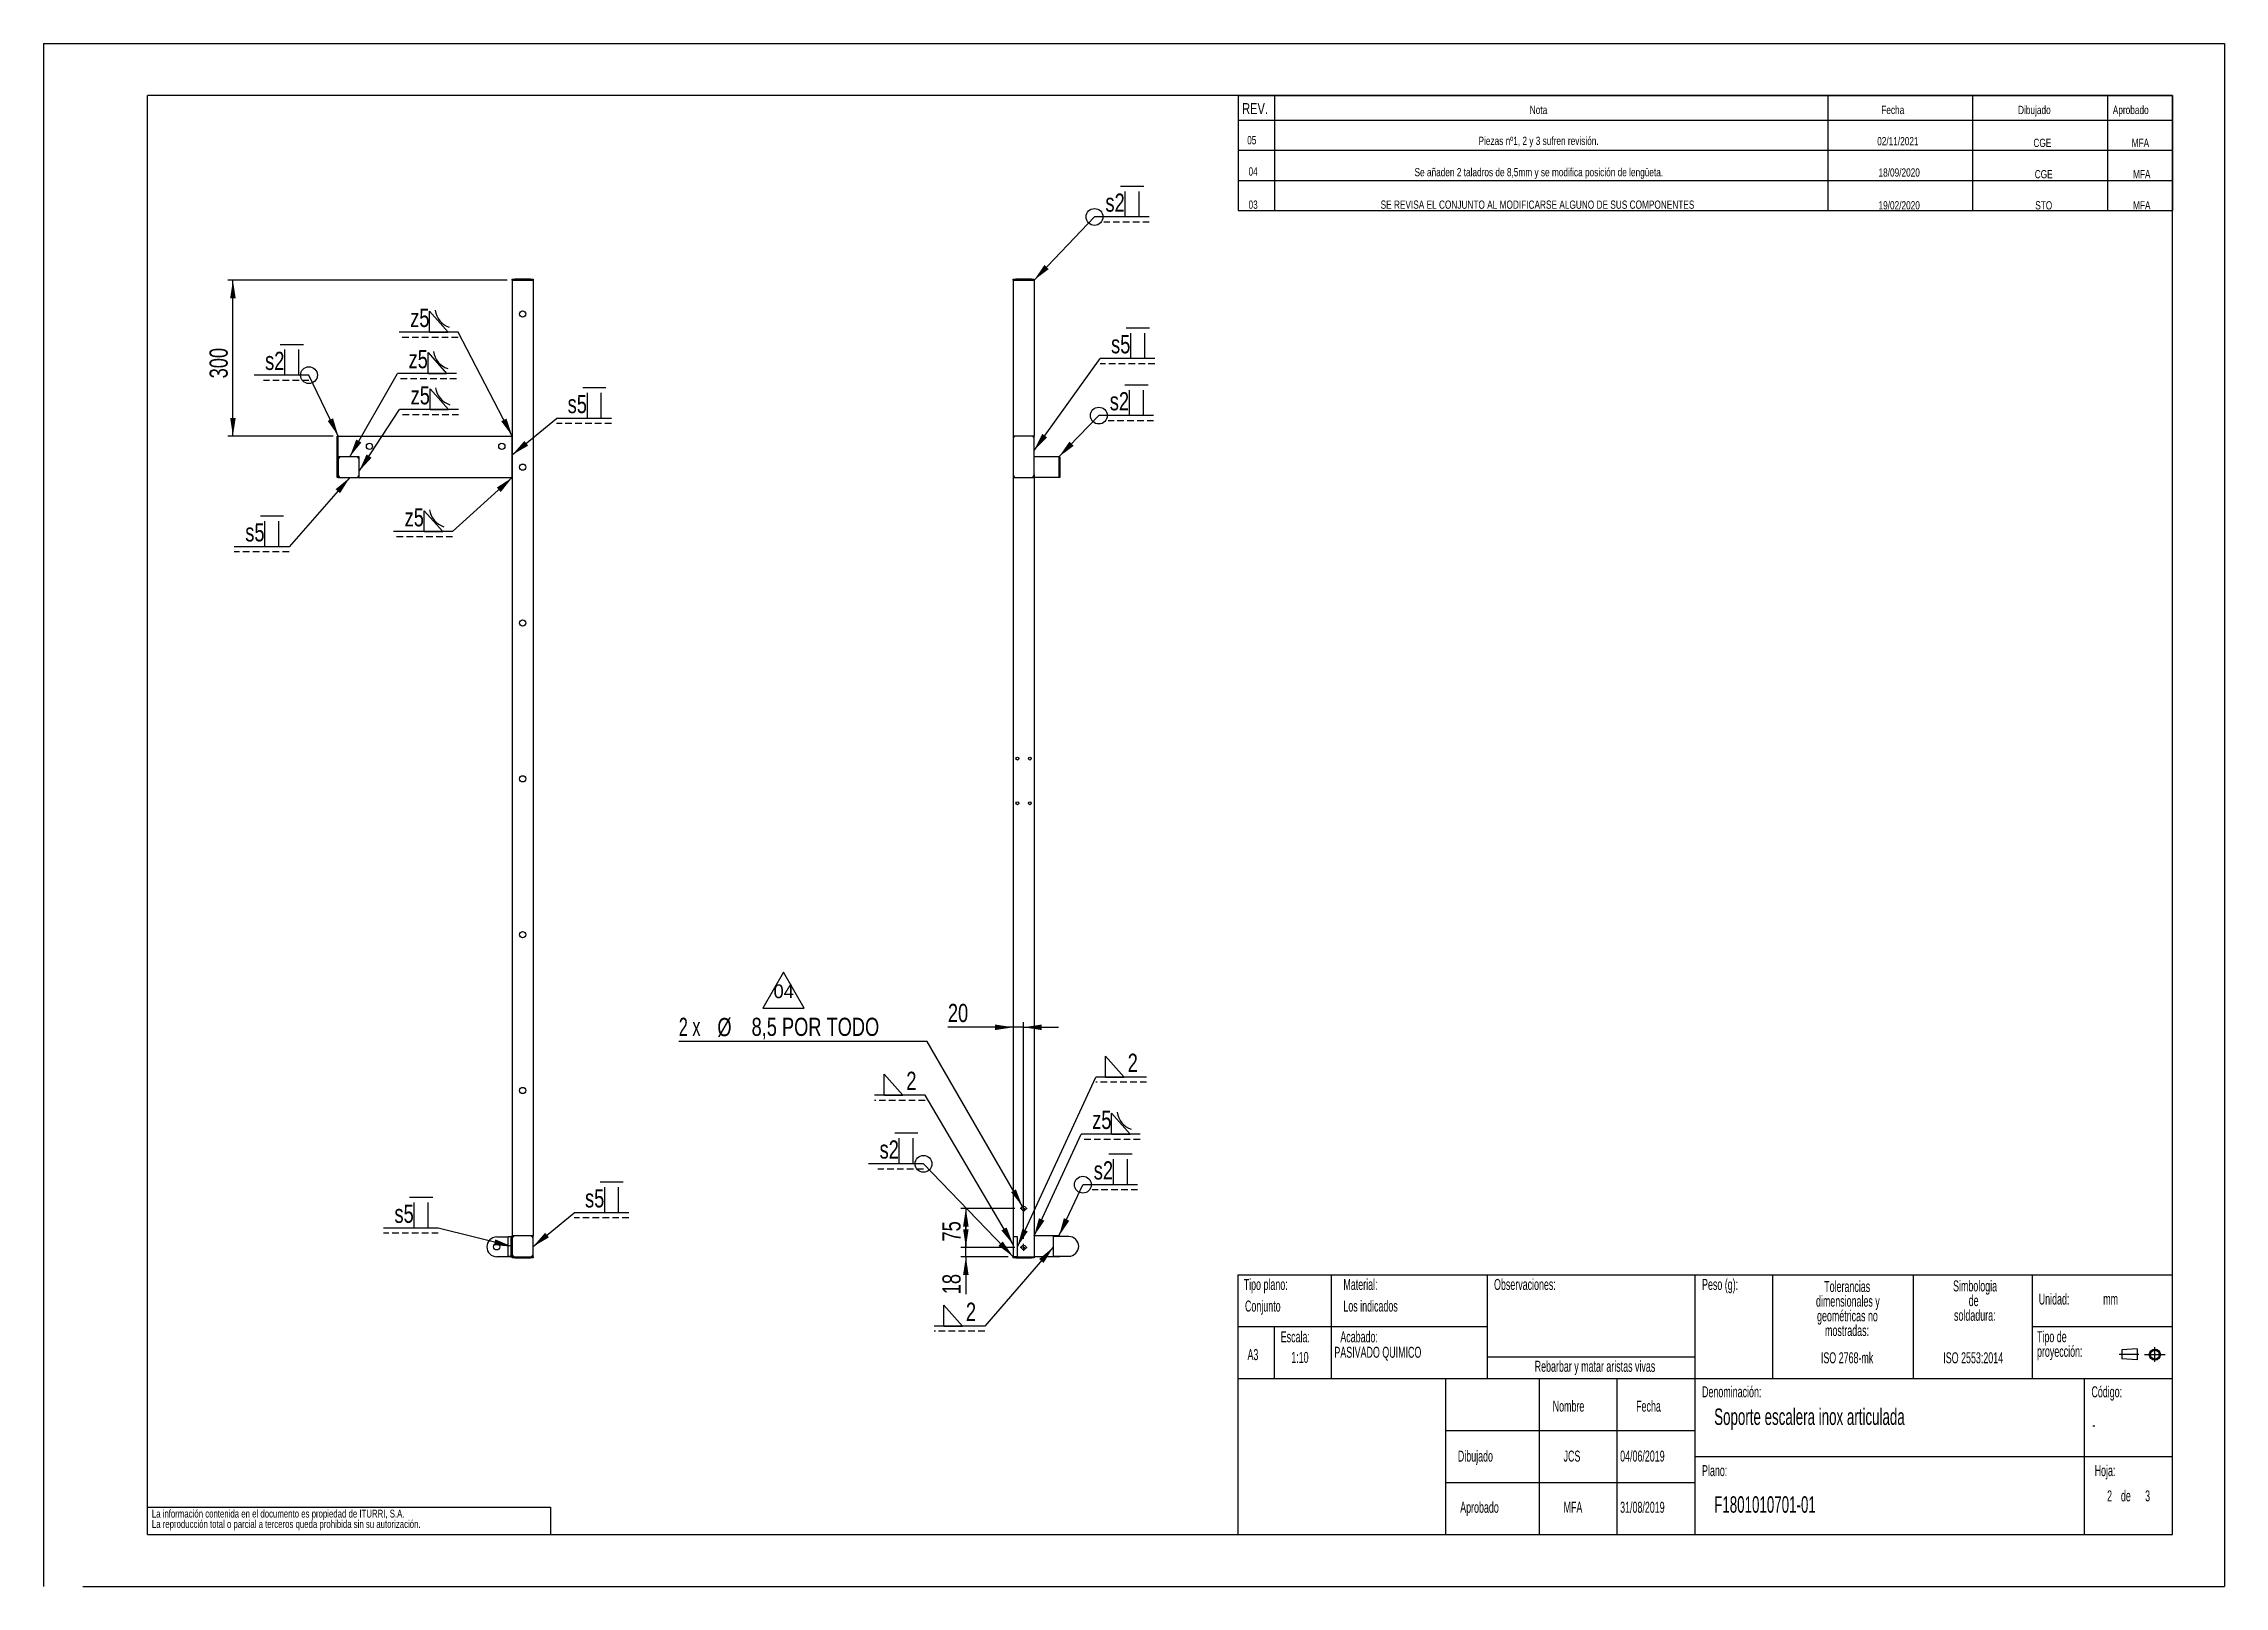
# Model space of a CAD drawing. Extents: x 0 to 4200, y 0 to 2970.
import ezdxf

# ---------------------------------------------------------------- set-up
doc = ezdxf.new("R2010")
doc.units = 0
doc.header["$LTSCALE"] = 10
doc.linetypes.add('CENTERX2', pattern=[20.32, 12.7, -2.54, 2.54, -2.54])
doc.linetypes.add('HIDDEN', pattern=[1.905, 1.27, -0.635])
doc.layers.get('0').update_dxf_attribs({"linetype": 'CONTINUOUS'})
doc.layers.add('FORMATO', color=7, linetype='CONTINUOUS')
doc.layers.add('SLD-0', color=179, linetype='CONTINUOUS')
doc.styles.add('SLDTEXTSTYLE0', font='TXT', dxfattribs={"width": 0.605})
doc.styles.add('SLDTEXTSTYLE1', font='TXT', dxfattribs={"width": 0.75})
doc.styles.add('SLDTEXTSTYLE2', font='TXT', dxfattribs={"width": 0.666667})
doc.dimstyles.new('SLDDIMSTYLE0', dxfattribs={"dimtxt": 35, "dimasz": 35, "dimexe": 0, "dimexo": 0.0625, "dimgap": 8.75, "dimtad": 1, "dimdec": 1, "dimrnd": 1e-09, "dimzin": 12, "dimtxsty": 'SLDTEXTSTYLE1', "dimsah": 1, "dimcen": 0.09, "dimazin": 3, "dimtfac": 1, "dimtdec": 1, "dimtofl": 0, "dimtmove": 0, "dimatfit": 3, "dimtolj": 1, "dimtzin": 12})
doc.dimstyles.new('SLDDIMSTYLE1', dxfattribs={"dimtxt": 0.18, "dimasz": 35, "dimexe": 0, "dimexo": 0.0625, "dimgap": 0, "dimtad": 0, "dimtih": 1, "dimtoh": 1, "dimdec": 0, "dimrnd": 1e-09, "dimzin": 0, "dimtxsty": 'STANDARD', "dimsah": 1, "dimcen": 0.09, "dimazin": 3, "dimtfac": 35, "dimtdec": 0, "dimtofl": 0, "dimtmove": 0, "dimatfit": 3, "dimtolj": 1, "dimtzin": 0})
doc.dimstyles.new('SLDDIMSTYLE2', dxfattribs={"dimtxt": 35, "dimasz": 35, "dimexe": 0, "dimexo": 0.0625, "dimgap": 8.75, "dimtad": 1, "dimdec": 1, "dimrnd": 1e-09, "dimzin": 12, "dimtxsty": 'SLDTEXTSTYLE1', "dimsah": 1, "dimcen": 0.09, "dimazin": 3, "dimtfac": 1, "dimtdec": 1, "dimtmove": 0, "dimatfit": 3, "dimtolj": 1, "dimtzin": 12})
doc.dimstyles.new('SLDDIMSTYLE3', dxfattribs={"dimtxt": 35, "dimasz": 35, "dimexe": 0, "dimexo": 0.0625, "dimgap": 8.75, "dimtad": 0, "dimtih": 1, "dimtoh": 1, "dimdec": 1, "dimrnd": 1e-09, "dimzin": 12, "dimtxsty": 'SLDTEXTSTYLE1', "dimblk1": 'NONE', "dimsah": 1, "dimcen": 0, "dimazin": 3, "dimtfac": 1, "dimtdec": 1, "dimtmove": 0, "dimatfit": 3, "dimtolj": 1, "dimtzin": 12})

# ---------------------------------------------------------------- blocks, each defined once
blk = doc.blocks.new('SW_NOTE_0')
at = {"layer": 'FORMATO', "color": 0, "insert": (0, 171), "char_height": 132.3, "attachment_point": 1}
blk.add_mtext('04', dxfattribs=at)
blk = doc.blocks.new('SIMBOLO_REV4')
at = {"layer": 'FORMATO'}
for p, q in [((2014, 16203), (1814, 15857)), ((2214, 15857), (2014, 16203)), ((1814, 15857), (2214, 15857))]:
    blk.add_line(p, q, dxfattribs=at)
at = {"layer": 'FORMATO', "color": 7}
blk.add_blockref('SW_NOTE_0', (1918, 15916), dxfattribs=at)
blk = doc.blocks.new('BLOQUE3')
at = {"color": 7, "linetype": 'CENTERX2'}
for p, q in [((3979.2, 1300.6), (3948, 1300.6)), ((3988.8, 1300.2), (4021.6, 1300.2)), ((4005.2, 1288.5), (4005.2, 1311.9))]:
    blk.add_line(p, q, dxfattribs=at)
at = {"color": 7, "linetype": 'CONTINUOUS'}
for p, q in [((3976.8, 1309.5), (3952.3, 1307.7)), ((3952.3, 1307.7), (3952.3, 1293.4)), ((3976.8, 1309.5), (3976.8, 1291.6)), ((3976.8, 1291.6), (3952.3, 1293.4))]:
    blk.add_line(p, q, dxfattribs=at)
for radius in [8.92, 7.13]:
    blk.add_circle((4005.2, 1300.2), radius, dxfattribs=at)
blk = doc.blocks.new('SW_NOTE_0_1')
at = {"layer": 'SLD-0', "color": 0, "attachment_point": 2, "style": 'SLDTEXTSTYLE0'}
for s, insert, char_height in [('dimensionales y', (75.4, -0.9), 21.167), ('Tolerancias', (74.1, 27.3), 21.167), ('geométricas no', (74.6, -29.2), 21.167), ('mostradas:', (73.8, -57.4), 21.17)]:
    blk.add_mtext(s, dxfattribs=dict(at, insert=insert, char_height=char_height))
blk = doc.blocks.new('SW_NOTE_0_2')
at = {"layer": 'SLD-0', "color": 0, "attachment_point": 1, "style": 'SLDTEXTSTYLE0'}
for s, insert, char_height in [('Tipo de', (0, 27.3), 21.17), ('proyección:', (0, -0.9), 21.167)]:
    blk.add_mtext(s, dxfattribs=dict(at, insert=insert, char_height=char_height))
blk = doc.blocks.new('SW_NOTE_0_3')
at = {"layer": 'SLD-0', "color": 0, "char_height": 21.17, "attachment_point": 2, "style": 'SLDTEXTSTYLE0'}
for s, insert in [('Simbologia', (71.1, 27.3)), ('de', (68.4, -0.9)), ('soldadura:', (70.6, -29.2))]:
    blk.add_mtext(s, dxfattribs=dict(at, insert=insert))
blk = doc.blocks.new('SW_NOTE_0_4')
at = {"layer": 'SLD-0', "color": 0, "char_height": 15, "attachment_point": 1, "style": 'SLDTEXTSTYLE1'}
for s, insert in [('La información contenida en el documento es propiedad de ITURRI, S.A.', (0, 19.3)), ('La reproducción total o parcial a terceros queda prohibida sin su autorización.', (0, -0.7))]:
    blk.add_mtext(s, dxfattribs=dict(at, insert=insert))
blk = doc.blocks.new('_D')
at = {"layer": 'FORMATO', "color": 7}
for p, q in [((892.6, 2514.6), (354.6, 2514.6)), ((364.6, 2214.6), (364.6, 2514.6)), ((557.6, 2214.6), (354.6, 2214.6))]:
    blk.add_line(p, q, dxfattribs=at)
for points in [[(364.6, 2514.6), (359.2, 2479.6), (370, 2479.6)], [(364.6, 2214.6), (370, 2249.6), (359.2, 2249.6)]]:
    blk.add_solid(points, dxfattribs=at)
at = {"layer": 'FORMATO', "color": 7, "insert": (319.5, 2325.6), "char_height": 35, "attachment_point": 1, "rotation": 90, "style": 'SLDTEXTSTYLE1'}
blk.add_mtext('300', dxfattribs=at)
blk = doc.blocks.new('SW_SYMBOL_WELD_FILL')
at = {"layer": 'FORMATO', "color": 0}
for p, q in [((1000, 0), (1000, 9000)), ((1000, 9000), (9000, 0)), ((1000, 0), (9000, 0))]:
    blk.add_line(p, q, dxfattribs=at)
blk = doc.blocks.new('SW_SYMBOL_WLDSI_FCNC')
at = {"layer": 'FORMATO', "color": 0}
blk.add_arc((12750, 10687.5), 9000, 188, 252, dxfattribs=at)
blk = doc.blocks.new('SW_WELDSYMBOL_0')
at = {"layer": 'FORMATO', "color": 0}
blk.add_line((113.6, 0), (0, 0), dxfattribs=at)
at = {"layer": 'FORMATO', "color": 0, "linetype": 'HIDDEN'}
blk.add_line((113.6, -10), (0, -10), dxfattribs=at)
at = {"layer": 'FORMATO', "color": 0, "xscale": 0.004470703125, "yscale": 0.004470703125, "zscale": 0.004470703125}
for name, p in [('SW_SYMBOL_WLDSI_FCNC', (52, 0)), ('SW_SYMBOL_WELD_FILL', (54.2, 0))]:
    blk.add_blockref(name, p, dxfattribs=at)
at = {"layer": 'FORMATO', "color": 0, "insert": (21.2, 45.1), "char_height": 35, "attachment_point": 1, "style": 'SLDTEXTSTYLE1'}
blk.add_mtext('z5', dxfattribs=at)
blk = doc.blocks.new('SW_WELDSYMBOL_1')
at = {"layer": 'FORMATO', "color": 0}
blk.add_line((113.6, 0), (0, 0), dxfattribs=at)
at = {"layer": 'FORMATO', "color": 0, "linetype": 'HIDDEN'}
blk.add_line((113.6, -10), (0, -10), dxfattribs=at)
at = {"layer": 'FORMATO', "color": 0, "xscale": 0.004470703125, "yscale": 0.004470703125, "zscale": 0.004470703125}
for name, p in [('SW_SYMBOL_WLDSI_FCNC', (52, 0)), ('SW_SYMBOL_WELD_FILL', (54.2, 0))]:
    blk.add_blockref(name, p, dxfattribs=at)
at = {"layer": 'FORMATO', "color": 0, "insert": (21.2, 45.1), "char_height": 35, "attachment_point": 1, "style": 'SLDTEXTSTYLE1'}
blk.add_mtext('z5', dxfattribs=at)
blk = doc.blocks.new('SW_SYMBOL_WELD_BUSQ')
at = {"layer": 'FORMATO', "color": 0}
for p, q in [((2000, 0), (2000, 11000)), ((8000, 0), (8000, 11000))]:
    blk.add_line(p, q, dxfattribs=at)
blk = doc.blocks.new('SW_SYMBOL_WLDSI_FLT')
at = {"layer": 'FORMATO', "color": 0}
blk.add_line((0, 0), (10000, 0), dxfattribs=at)
blk = doc.blocks.new('SW_WELDSYMBOL_2')
at = {"layer": 'FORMATO', "color": 0}
blk.add_line((0, 0), (-105.6, 0), dxfattribs=at)
at = {"layer": 'FORMATO', "color": 0, "linetype": 'HIDDEN'}
blk.add_line((0, -10), (-105.6, -10), dxfattribs=at)
at = {"layer": 'FORMATO', "color": 0, "xscale": 0.004470703125, "yscale": 0.004470703125, "zscale": 0.004470703125}
for name, p in [('SW_SYMBOL_WLDSI_FLT', (-55.4, 59.4)), ('SW_SYMBOL_WELD_BUSQ', (-55.4, 0))]:
    blk.add_blockref(name, p, dxfattribs=at)
at = {"layer": 'FORMATO', "color": 0, "insert": (-84.4, 45.1), "char_height": 35, "attachment_point": 1, "style": 'SLDTEXTSTYLE1'}
blk.add_mtext('s5', dxfattribs=at)
blk = doc.blocks.new('SW_WELDSYMBOL_3')
at = {"layer": 'FORMATO', "color": 0}
blk.add_line((0, 0), (-113.6, 0), dxfattribs=at)
at = {"layer": 'FORMATO', "color": 0, "linetype": 'HIDDEN'}
blk.add_line((0, -10), (-113.6, -10), dxfattribs=at)
at = {"layer": 'FORMATO', "color": 0, "xscale": 0.004470703125, "yscale": 0.004470703125, "zscale": 0.004470703125}
for name, p in [('SW_SYMBOL_WLDSI_FCNC', (-61.6, 0)), ('SW_SYMBOL_WELD_FILL', (-59.4, 0))]:
    blk.add_blockref(name, p, dxfattribs=at)
at = {"layer": 'FORMATO', "color": 0, "insert": (-92.4, 45.1), "char_height": 35, "attachment_point": 1, "style": 'SLDTEXTSTYLE1'}
blk.add_mtext('z5', dxfattribs=at)
blk = doc.blocks.new('SW_WELDSYMBOL_4')
at = {"layer": 'FORMATO', "color": 0}
blk.add_line((0, 0), (-113.6, 0), dxfattribs=at)
at = {"layer": 'FORMATO', "color": 0, "linetype": 'HIDDEN'}
blk.add_line((0, -10), (-113.6, -10), dxfattribs=at)
at = {"layer": 'FORMATO', "color": 0, "xscale": 0.004470703125, "yscale": 0.004470703125, "zscale": 0.004470703125}
for name, p in [('SW_SYMBOL_WLDSI_FCNC', (-61.6, 0)), ('SW_SYMBOL_WELD_FILL', (-59.4, 0))]:
    blk.add_blockref(name, p, dxfattribs=at)
at = {"layer": 'FORMATO', "color": 0, "insert": (-92.4, 45.1), "char_height": 35, "attachment_point": 1, "style": 'SLDTEXTSTYLE1'}
blk.add_mtext('z5', dxfattribs=at)
blk = doc.blocks.new('SW_WELDSYMBOL_5')
at = {"layer": 'FORMATO', "color": 0}
blk.add_line((0, 0), (-105.6, 0), dxfattribs=at)
at = {"layer": 'FORMATO', "color": 0, "linetype": 'HIDDEN'}
blk.add_line((0, -10), (-105.6, -10), dxfattribs=at)
at = {"layer": 'FORMATO', "color": 0, "xscale": 0.004470703125, "yscale": 0.004470703125, "zscale": 0.004470703125}
for name, p in [('SW_SYMBOL_WLDSI_FLT', (-55.4, 59.4)), ('SW_SYMBOL_WELD_BUSQ', (-55.4, 0))]:
    blk.add_blockref(name, p, dxfattribs=at)
at = {"layer": 'FORMATO', "color": 0, "insert": (-84.4, 45.1), "char_height": 35, "attachment_point": 1, "style": 'SLDTEXTSTYLE1'}
blk.add_mtext('s5', dxfattribs=at)
blk = doc.blocks.new('SW_WELDSYMBOL_6')
at = {"layer": 'FORMATO', "color": 0}
blk.add_line((105.6, 0), (0, 0), dxfattribs=at)
at = {"layer": 'FORMATO', "color": 0, "linetype": 'HIDDEN'}
blk.add_line((105.6, -10), (0, -10), dxfattribs=at)
at = {"layer": 'FORMATO', "color": 0, "xscale": 0.004470703125, "yscale": 0.004470703125, "zscale": 0.004470703125}
for name, p in [('SW_SYMBOL_WLDSI_FLT', (50.2, 59.4)), ('SW_SYMBOL_WELD_BUSQ', (50.2, 0))]:
    blk.add_blockref(name, p, dxfattribs=at)
at = {"layer": 'FORMATO', "color": 0, "insert": (21.2, 45.1), "char_height": 35, "attachment_point": 1, "style": 'SLDTEXTSTYLE1'}
blk.add_mtext('s5', dxfattribs=at)
blk = doc.blocks.new('SW_WELDSYMBOL_7')
at = {"layer": 'FORMATO', "color": 0}
blk.add_line((105.6, 0), (0, 0), dxfattribs=at)
at = {"layer": 'FORMATO', "color": 0, "linetype": 'HIDDEN'}
blk.add_line((105.6, -10), (0, -10), dxfattribs=at)
at = {"layer": 'FORMATO', "color": 0, "xscale": 0.004470703125, "yscale": 0.004470703125, "zscale": 0.004470703125}
for name, p in [('SW_SYMBOL_WLDSI_FLT', (50.2, 59.4)), ('SW_SYMBOL_WELD_BUSQ', (50.2, 0))]:
    blk.add_blockref(name, p, dxfattribs=at)
at = {"layer": 'FORMATO', "color": 0, "insert": (21.2, 45.1), "char_height": 35, "attachment_point": 1, "style": 'SLDTEXTSTYLE1'}
blk.add_mtext('s5', dxfattribs=at)
blk = doc.blocks.new('SW_WELDSYMBOL_8')
at = {"layer": 'FORMATO', "color": 0}
blk.add_line((0, 0), (-105.6, 0), dxfattribs=at)
at = {"layer": 'FORMATO', "color": 0, "linetype": 'HIDDEN'}
blk.add_line((0, -10), (-87.6, -10), dxfattribs=at)
at = {"layer": 'FORMATO', "color": 0}
blk.add_circle((0, 0), 16.2, dxfattribs=at)
at = {"layer": 'FORMATO', "color": 0, "xscale": 0.004470703125, "yscale": 0.004470703125, "zscale": 0.004470703125}
for name, p in [('SW_SYMBOL_WLDSI_FLT', (-55.4, 59.4)), ('SW_SYMBOL_WELD_BUSQ', (-55.4, 0))]:
    blk.add_blockref(name, p, dxfattribs=at)
at = {"layer": 'FORMATO', "color": 0, "insert": (-84.4, 45.1), "char_height": 35, "attachment_point": 1, "style": 'SLDTEXTSTYLE1'}
blk.add_mtext('s2', dxfattribs=at)
blk = doc.blocks.new('_D_1')
at = {"layer": 'FORMATO', "color": 7}
for p, q in [((1776.2, 652.6), (1776.2, 719.9)), ((1870.7, 652.6), (1766.2, 652.6)), ((1857.4, 634.6), (1766.2, 634.6)), ((1776.2, 634.6), (1776.2, 652.6)), ((1776.2, 634.6), (1776.2, 562.4))]:
    blk.add_line(p, q, dxfattribs=at)
for points in [[(1776.2, 652.6), (1781.5, 687.6), (1770.8, 687.6)], [(1776.2, 634.6), (1770.8, 599.6), (1781.5, 599.6)]]:
    blk.add_solid(points, dxfattribs=at)
at = {"layer": 'FORMATO', "color": 7, "insert": (1731, 562.4), "char_height": 35, "attachment_point": 1, "rotation": 90, "style": 'SLDTEXTSTYLE1'}
blk.add_mtext('18', dxfattribs=at)
blk = doc.blocks.new('_D_2')
at = {"layer": 'FORMATO', "color": 7}
for p, q in [((1870.7, 727.6), (1766.2, 727.6)), ((1776.2, 727.6), (1776.2, 652.6)), ((1870.7, 652.6), (1766.2, 652.6))]:
    blk.add_line(p, q, dxfattribs=at)
for points in [[(1776.2, 727.6), (1770.8, 692.6), (1781.5, 692.6)], [(1776.2, 652.6), (1781.5, 687.6), (1770.8, 687.6)]]:
    blk.add_solid(points, dxfattribs=at)
at = {"layer": 'FORMATO', "color": 7, "insert": (1731, 663.9), "char_height": 35, "attachment_point": 1, "rotation": 90, "style": 'SLDTEXTSTYLE1'}
blk.add_mtext('75', dxfattribs=at)
blk = doc.blocks.new('_D_3')
at = {"layer": 'FORMATO', "color": 7}
for p, q in [((1867.4, 1076.3), (1741.6, 1076.3)), ((1887.4, 1076.3), (1867.4, 1076.3)), ((1887.4, 669.3), (1887.4, 1086.3)), ((1887.4, 1076.3), (1954.8, 1076.3))]:
    blk.add_line(p, q, dxfattribs=at)
for points in [[(1867.4, 1076.3), (1832.4, 1081.6), (1832.4, 1070.9)], [(1887.4, 1076.3), (1922.4, 1070.9), (1922.4, 1081.6)]]:
    blk.add_solid(points, dxfattribs=at)
at = {"layer": 'FORMATO', "color": 7, "insert": (1741.6, 1121.4), "char_height": 35, "attachment_point": 1, "style": 'SLDTEXTSTYLE1'}
blk.add_mtext('20', dxfattribs=at)
blk = doc.blocks.new('_D_4')
at = {"layer": 'FORMATO'}
for p, q in [((1701.8, 1049.1), (1223.4, 1049.1)), ((1885.3, 731.3), (1701.8, 1049.1)), ((1889.6, 723.9), (1885.3, 731.3))]:
    blk.add_line(p, q, dxfattribs=at)
blk.add_solid([(1885.3, 731.3), (1872.5, 764.3), (1863.2, 758.9)], dxfattribs=at)
at = {"layer": 'FORMATO', "char_height": 35, "attachment_point": 1}
for s, insert, style in [('2 x', (1223.4, 1094.7), 'SLDTEXTSTYLE2'), ('%%c', (1297.6, 1094.2), 'SLDTEXTSTYLE1'), ('8,5 POR TODO', (1363.5, 1094.7), 'SLDTEXTSTYLE1')]:
    blk.add_mtext(s, dxfattribs=dict(at, insert=insert, style=style))
blk = doc.blocks.new('_NONE')
blk = doc.blocks.new('SW_CENTERMARKSYMBOL_0')
at = {"layer": 'FORMATO', "color": 0}
for p, q in [((-5, 0), (-6.75, 0)), ((0, 0), (-2.5, 0)), ((0, 5), (0, 6.75)), ((0, 0), (0, 2.5)), ((0, 0), (0, -2.5)), ((0, 0), (2.5, 0)), ((5, 0), (6.75, 0)), ((0, -5), (0, -6.75))]:
    blk.add_line(p, q, dxfattribs=at)
blk = doc.blocks.new('SW_CENTERMARKSYMBOL_1')
at = {"layer": 'FORMATO', "color": 0}
for p, q in [((-5, 0), (-6.75, 0)), ((0, 0), (-2.5, 0)), ((0, 5), (0, 6.75)), ((0, 0), (0, 2.5)), ((0, 0), (0, -2.5)), ((0, 0), (2.5, 0)), ((5, 0), (6.75, 0)), ((0, -5), (0, -6.75))]:
    blk.add_line(p, q, dxfattribs=at)
blk = doc.blocks.new('SW_WELDSYMBOL_9')
at = {"layer": 'FORMATO', "color": 0}
blk.add_line((105.6, 0), (0, 0), dxfattribs=at)
at = {"layer": 'FORMATO', "color": 0, "linetype": 'HIDDEN'}
blk.add_line((105.6, -10), (0, -10), dxfattribs=at)
at = {"layer": 'FORMATO', "color": 0, "xscale": 0.004470703125, "yscale": 0.004470703125, "zscale": 0.004470703125}
for name, p in [('SW_SYMBOL_WLDSI_FLT', (50.2, 59.4)), ('SW_SYMBOL_WELD_BUSQ', (50.2, 0))]:
    blk.add_blockref(name, p, dxfattribs=at)
at = {"layer": 'FORMATO', "color": 0, "insert": (21.2, 45.1), "char_height": 35, "attachment_point": 1, "style": 'SLDTEXTSTYLE1'}
blk.add_mtext('s5', dxfattribs=at)
blk = doc.blocks.new('SW_WELDSYMBOL_10')
at = {"layer": 'FORMATO', "color": 0}
blk.add_line((105.6, 0), (0, 0), dxfattribs=at)
at = {"layer": 'FORMATO', "color": 0, "linetype": 'HIDDEN'}
blk.add_line((105.6, -10), (18, -10), dxfattribs=at)
at = {"layer": 'FORMATO', "color": 0}
blk.add_circle((0, 0), 16.2, dxfattribs=at)
at = {"layer": 'FORMATO', "color": 0, "xscale": 0.004470703125, "yscale": 0.004470703125, "zscale": 0.004470703125}
for name, p in [('SW_SYMBOL_WLDSI_FLT', (50.2, 59.4)), ('SW_SYMBOL_WELD_BUSQ', (50.2, 0))]:
    blk.add_blockref(name, p, dxfattribs=at)
at = {"layer": 'FORMATO', "color": 0, "insert": (21.2, 45.1), "char_height": 35, "attachment_point": 1, "style": 'SLDTEXTSTYLE1'}
blk.add_mtext('s2', dxfattribs=at)
blk = doc.blocks.new('SW_WELDSYMBOL_11')
at = {"layer": 'FORMATO', "color": 0}
blk.add_line((113.6, 0), (0, 0), dxfattribs=at)
at = {"layer": 'FORMATO', "color": 0, "linetype": 'HIDDEN'}
blk.add_line((113.6, -10), (0, -10), dxfattribs=at)
at = {"layer": 'FORMATO', "color": 0, "xscale": 0.004470703125, "yscale": 0.004470703125, "zscale": 0.004470703125}
for name, p in [('SW_SYMBOL_WLDSI_FCNC', (52, 0)), ('SW_SYMBOL_WELD_FILL', (54.2, 0))]:
    blk.add_blockref(name, p, dxfattribs=at)
at = {"layer": 'FORMATO', "color": 0, "insert": (21.2, 45.1), "char_height": 35, "attachment_point": 1, "style": 'SLDTEXTSTYLE1'}
blk.add_mtext('z5', dxfattribs=at)
blk = doc.blocks.new('SW_WELDSYMBOL_12')
at = {"layer": 'FORMATO', "color": 0}
blk.add_line((105.6, 0), (0, 0), dxfattribs=at)
at = {"layer": 'FORMATO', "color": 0, "linetype": 'HIDDEN'}
blk.add_line((105.6, -10), (18, -10), dxfattribs=at)
at = {"layer": 'FORMATO', "color": 0}
blk.add_circle((0, 0), 16.2, dxfattribs=at)
at = {"layer": 'FORMATO', "color": 0, "xscale": 0.004470703125, "yscale": 0.004470703125, "zscale": 0.004470703125}
for name, p in [('SW_SYMBOL_WLDSI_FLT', (50.2, 59.4)), ('SW_SYMBOL_WELD_BUSQ', (50.2, 0))]:
    blk.add_blockref(name, p, dxfattribs=at)
at = {"layer": 'FORMATO', "color": 0, "insert": (21.2, 45.1), "char_height": 35, "attachment_point": 1, "style": 'SLDTEXTSTYLE1'}
blk.add_mtext('s2', dxfattribs=at)
blk = doc.blocks.new('SW_WELDSYMBOL_13')
at = {"layer": 'FORMATO', "color": 0}
blk.add_line((0, 0), (-105.6, 0), dxfattribs=at)
at = {"layer": 'FORMATO', "color": 0, "linetype": 'HIDDEN'}
blk.add_line((0, -10), (-87.6, -10), dxfattribs=at)
at = {"layer": 'FORMATO', "color": 0}
blk.add_circle((0, 0), 16.2, dxfattribs=at)
at = {"layer": 'FORMATO', "color": 0, "xscale": 0.004470703125, "yscale": 0.004470703125, "zscale": 0.004470703125}
for name, p in [('SW_SYMBOL_WLDSI_FLT', (-55.4, 59.4)), ('SW_SYMBOL_WELD_BUSQ', (-55.4, 0))]:
    blk.add_blockref(name, p, dxfattribs=at)
at = {"layer": 'FORMATO', "color": 0, "insert": (-84.4, 45.1), "char_height": 35, "attachment_point": 1, "style": 'SLDTEXTSTYLE1'}
blk.add_mtext('s2', dxfattribs=at)
blk = doc.blocks.new('SW_WELDSYMBOL_14')
at = {"layer": 'FORMATO', "color": 0}
blk.add_line((105.6, 0), (0, 0), dxfattribs=at)
at = {"layer": 'FORMATO', "color": 0, "linetype": 'HIDDEN'}
blk.add_line((105.6, -10), (18, -10), dxfattribs=at)
at = {"layer": 'FORMATO', "color": 0}
blk.add_circle((0, 0), 16.2, dxfattribs=at)
at = {"layer": 'FORMATO', "color": 0, "xscale": 0.004470703125, "yscale": 0.004470703125, "zscale": 0.004470703125}
for name, p in [('SW_SYMBOL_WLDSI_FLT', (50.2, 59.4)), ('SW_SYMBOL_WELD_BUSQ', (50.2, 0))]:
    blk.add_blockref(name, p, dxfattribs=at)
at = {"layer": 'FORMATO', "color": 0, "insert": (21.2, 45.1), "char_height": 35, "attachment_point": 1, "style": 'SLDTEXTSTYLE1'}
blk.add_mtext('s2', dxfattribs=at)
blk = doc.blocks.new('SW_WELDSYMBOL_15')
at = {"layer": 'FORMATO', "color": 0}
blk.add_line((0, 0), (-97.6, 0), dxfattribs=at)
at = {"layer": 'FORMATO', "color": 0, "linetype": 'HIDDEN'}
blk.add_line((0, -10), (-97.6, -10), dxfattribs=at)
at = {"layer": 'FORMATO', "color": 0, "xscale": 0.004470703125, "yscale": 0.004470703125, "zscale": 0.004470703125}
blk.add_blockref('SW_SYMBOL_WELD_FILL', (-83.4, 0), dxfattribs=at)
at = {"layer": 'FORMATO', "color": 0, "insert": (-36.4, 45.1), "char_height": 35, "attachment_point": 1, "style": 'SLDTEXTSTYLE1'}
blk.add_mtext('2', dxfattribs=at)
blk = doc.blocks.new('SW_WELDSYMBOL_16')
at = {"layer": 'FORMATO', "color": 0}
blk.add_line((0, 0), (-97.6, 0), dxfattribs=at)
at = {"layer": 'FORMATO', "color": 0, "linetype": 'HIDDEN'}
blk.add_line((0, -10), (-97.6, -10), dxfattribs=at)
at = {"layer": 'FORMATO', "color": 0, "xscale": 0.004470703125, "yscale": 0.004470703125, "zscale": 0.004470703125}
blk.add_blockref('SW_SYMBOL_WELD_FILL', (-83.4, 0), dxfattribs=at)
at = {"layer": 'FORMATO', "color": 0, "insert": (-36.4, 45.1), "char_height": 35, "attachment_point": 1, "style": 'SLDTEXTSTYLE1'}
blk.add_mtext('2', dxfattribs=at)
blk = doc.blocks.new('SW_WELDSYMBOL_17')
at = {"layer": 'FORMATO', "color": 0}
blk.add_line((97.6, 0), (0, 0), dxfattribs=at)
at = {"layer": 'FORMATO', "color": 0, "linetype": 'HIDDEN'}
blk.add_line((97.6, -10), (0, -10), dxfattribs=at)
at = {"layer": 'FORMATO', "color": 0, "xscale": 0.004470703125, "yscale": 0.004470703125, "zscale": 0.004470703125}
blk.add_blockref('SW_SYMBOL_WELD_FILL', (14.2, 0), dxfattribs=at)
at = {"layer": 'FORMATO', "color": 0, "insert": (61.2, 45.1), "char_height": 35, "attachment_point": 1, "style": 'SLDTEXTSTYLE1'}
blk.add_mtext('2', dxfattribs=at)

msp = doc.modelspace()

# ---------------------------------------------------------------- linework, layer by layer
at = {"color": 7, "linetype": 'CONTINUOUS'}
for p, q in [((0, 2970), (4200, 2970)), ((0, 2970), (0, -0.01)), ((4200, 2970), (4200, 0)), ((4100, 2870), (200, 2870)), ((200, 100), (200, 2870)), ((4100, 100), (4100, 2870)), ((902.55, 2514.59), (902.55, 2516.59)), ((902.55, 2516.59), (907.55, 2516.59)), ((902.55, 2514.59), (902.55, 674.59)), ((902.55, 2514.59), (942.55, 2514.59)), ((907.55, 2516.59), (907.55, 2514.59)), ((937.55, 2516.59), (907.55, 2516.59)), ((937.55, 2514.59), (907.55, 2514.59)), ((937.55, 2514.59), (937.55, 2516.59)), ((937.55, 2516.59), (942.55, 2516.59)), ((942.55, 2516.59), (942.55, 2514.59)), ((942.55, 2514.59), (942.55, 674.59)), ((1867.45, 2514.59), (1867.45, 2516.59)), ((1867.45, 2516.59), (1872.45, 2516.59)), ((1867.45, 2514.59), (1867.45, 2214.59)), ((1867.45, 2514.59), (1907.45, 2514.59)), ((1872.45, 2516.59), (1872.45, 2514.59)), ((1902.45, 2516.59), (1872.45, 2516.59)), ((1902.45, 2514.59), (1872.45, 2514.59)), ((1902.45, 2514.59), (1902.45, 2516.59)), ((1902.45, 2516.59), (1907.45, 2516.59)), ((1907.45, 2516.59), (1907.45, 2514.59)), ((1907.45, 2514.59), (1907.45, 2214.59)), ((565.55, 2214.59), (567.55, 2214.59)), ((565.55, 2209.59), (565.55, 2214.59)), ((565.55, 2139.59), (565.55, 2209.59)), ((567.55, 2209.59), (565.55, 2209.59)), ((567.55, 2174.59), (567.55, 2214.59)), ((567.55, 2214.59), (902.55, 2214.59)), ((567.55, 2174.59), (567.55, 2209.59)), ((902.55, 2134.59), (902.55, 2214.59)), ((1872.45, 2214.59), (1867.45, 2214.59)), ((1867.45, 2214.59), (1867.45, 2209.59)), ((1867.45, 2209.59), (1867.45, 2139.59)), ((1902.45, 2214.59), (1872.45, 2214.59)), ((1907.45, 2214.59), (1902.45, 2214.59)), ((1907.45, 2209.59), (1907.45, 2214.59)), ((1907.45, 2139.59), (1907.45, 2209.59)), ((572.55, 2174.59), (567.55, 2174.59)), ((567.55, 2174.59), (567.55, 2169.59)), ((567.55, 2169.59), (567.55, 2139.59)), ((602.55, 2174.59), (572.55, 2174.59)), ((607.55, 2174.59), (602.55, 2174.59)), ((607.55, 2169.59), (607.55, 2174.59)), ((607.55, 2139.59), (607.55, 2169.59)), ((1955.45, 2174.59), (1907.45, 2174.59)), ((1955.45, 2174.59), (1955.45, 2134.59)), ((1955.45, 2174.59), (1957.45, 2174.59)), ((1957.45, 2169.59), (1955.45, 2169.59)), ((1955.45, 2169.59), (1955.45, 2139.59)), ((1957.45, 2174.59), (1957.45, 2169.59)), ((1957.45, 2169.59), (1957.45, 2139.59)), ((565.55, 2139.59), (567.55, 2139.59)), ((565.55, 2134.59), (565.55, 2139.59)), ((567.55, 2134.59), (565.55, 2134.59)), ((567.55, 2139.59), (567.55, 2134.59)), ((567.55, 2134.59), (572.55, 2134.59)), ((572.55, 2134.59), (602.55, 2134.59)), ((602.55, 2134.59), (607.55, 2134.59)), ((607.55, 2134.59), (607.55, 2139.59)), ((607.55, 2134.59), (902.55, 2134.59)), ((1867.45, 2139.59), (1867.45, 2134.59)), ((1867.45, 2134.59), (1872.45, 2134.59)), ((1867.45, 2134.59), (1867.45, 672.59)), ((1872.45, 2134.59), (1902.45, 2134.59)), ((1902.45, 2134.59), (1907.45, 2134.59)), ((1907.45, 2139.59), (1907.45, 2134.59)), ((1955.45, 2134.59), (1907.45, 2134.59)), ((1907.45, 2134.59), (1907.45, 634.59)), ((1955.45, 2139.59), (1957.45, 2139.59)), ((1957.45, 2134.59), (1955.45, 2134.59)), ((1957.45, 2139.59), (1957.45, 2134.59)), ((872.55, 672.59), (894.55, 672.59)), ((894.55, 673.59), (900.55, 673.59)), ((894.55, 635.59), (894.55, 673.59)), ((900.55, 635.59), (900.55, 673.59)), ((902.29, 672.59), (902.55, 672.59)), ((907.55, 674.59), (902.55, 674.59)), ((902.55, 674.59), (902.55, 671.59)), ((937.55, 674.59), (907.55, 674.59)), ((942.55, 674.59), (937.55, 674.59)), ((942.55, 669.59), (942.55, 674.59)), ((1875.45, 672.59), (1867.45, 672.59)), ((1867.45, 672.59), (1867.45, 634.59)), ((1875.45, 634.59), (1875.45, 672.59)), ((1907.45, 674.59), (1907.45, 634.59)), ((1955.45, 674.59), (1907.45, 674.59)), ((1944.45, 673.59), (1944.45, 635.59)), ((1974.45, 673.59), (1944.45, 673.59)), ((1955.45, 674.59), (1955.45, 673.59)), ((1955.45, 674.59), (1957.45, 674.59)), ((1957.45, 674.59), (1957.45, 673.59)), ((902.55, 634.59), (872.55, 634.59)), ((894.55, 635.59), (900.55, 635.59)), ((902.55, 671.59), (902.55, 637.59)), ((902.55, 637.59), (902.55, 634.59)), ((902.55, 634.59), (907.55, 634.59)), ((902.55, 632.59), (902.55, 634.59)), ((907.55, 632.59), (902.55, 632.59)), ((907.55, 634.59), (907.55, 632.59)), ((907.55, 634.59), (937.55, 634.59)), ((907.55, 632.59), (937.55, 632.59)), ((937.55, 634.59), (942.55, 634.59)), ((937.55, 632.59), (937.55, 634.59)), ((942.55, 632.59), (937.55, 632.59)), ((942.55, 639.59), (942.55, 669.59)), ((942.55, 634.59), (942.55, 639.59)), ((942.55, 634.59), (942.55, 632.59)), ((1875.45, 634.59), (1867.45, 634.59)), ((1867.45, 632.59), (1867.45, 634.59)), ((1872.45, 632.59), (1867.45, 632.59)), ((1872.45, 634.59), (1872.45, 632.59)), ((1872.45, 632.59), (1902.45, 632.59)), ((1875.45, 634.59), (1907.45, 634.59)), ((1875.45, 634.59), (1902.45, 634.59)), ((1902.45, 632.59), (1902.45, 634.59)), ((1907.45, 632.59), (1902.45, 632.59)), ((1955.45, 634.59), (1907.45, 634.59)), ((1907.45, 634.59), (1907.45, 632.59)), ((1944.45, 635.59), (1974.45, 635.59)), ((1955.45, 635.59), (1955.45, 634.59)), ((1957.45, 634.59), (1955.45, 634.59)), ((1957.45, 635.59), (1957.45, 634.59)), ((2300, 600), (4100, 600)), ((2300, 600), (2300, 100)), ((200, 100), (4100, 100)), ((75.31, 0), (4200, 0))]:
    msp.add_line(p, q, dxfattribs=at)
for centre, radius in [((922.55, 2449.59), 6), ((627.55, 2194.59), 6), ((882.55, 2194.59), 6), ((922.55, 2154.59), 6), ((922.55, 1854.59), 6), ((1875.45, 1593.59), 2.75), ((1899.45, 1593.59), 2.75), ((922.55, 1554.59), 6), ((1875.45, 1507.59), 2.75), ((1899.45, 1507.59), 2.75), ((922.55, 1254.59), 6), ((922.55, 954.59), 6), ((1887.45, 727.59), 4.25), ((872.55, 653.59), 6), ((1887.45, 652.59), 4.25)]:
    msp.add_circle(centre, radius, dxfattribs=at)
for centre, radius, start, end in [((1872.45, 2209.59), 5, 90, 180), ((1902.45, 2209.59), 5, 0, 90), ((572.55, 2169.59), 5, 90, 180), ((602.55, 2169.59), 5, 0, 90), ((572.55, 2139.59), 5, 180, 270), ((602.55, 2139.59), 5, 270, 0), ((1872.45, 2139.59), 5, 180, 270), ((1902.45, 2139.59), 5, 270, 0), ((872.55, 653.59), 19, 90, 270), ((900.55, 671.59), 2, 0, 90), ((907.55, 669.59), 5, 90, 180), ((937.55, 669.59), 5, 0, 90), ((1974.45, 654.59), 19, 270, 90), ((900.55, 637.59), 2, 270, 0), ((907.55, 639.59), 5, 180, 270), ((937.55, 639.59), 5, 270, 0)]:
    msp.add_arc(centre, radius, start, end, dxfattribs=at)
at = {"layer": 'FORMATO'}
for p, q in [((2300.91, 2870), (4100, 2870)), ((2300.91, 2870), (2300.91, 2648.66)), ((2370.34, 2870), (2370.34, 2648.66)), ((3436.57, 2870), (3436.57, 2648.66)), ((3714.62, 2870), (3714.62, 2648.66)), ((3975.13, 2870), (3975.13, 2648.66)), ((4100, 2870), (4100, 2648.66)), ((2300.91, 2822.66), (4100, 2822.66)), ((2300.91, 2764.66), (4100, 2764.66)), ((2300.91, 2706.66), (4100, 2706.66)), ((2300.91, 2648.66), (4100, 2648.66))]:
    msp.add_line(p, q, dxfattribs=at)
at = {"layer": 'SLD-0'}
for p, q in [((2480, 600), (2480, 400)), ((2780, 600), (2780, 400)), ((3180, 600), (3180, 400)), ((3330, 600), (3330, 400)), ((3600.82, 600), (3600.82, 400)), ((3830, 600), (3830, 400)), ((2300, 500), (2480, 500)), ((2370, 500), (2370, 400)), ((2480, 500), (2780, 500)), ((3830, 500), (4100, 500)), ((2780, 441.58), (3180, 441.58)), ((2300, 400), (4100, 400)), ((2700, 400), (2700, 100)), ((2880, 400), (2880, 100)), ((3030, 400), (3030, 100)), ((3180, 400), (3180, 100)), ((3930, 400), (3930, 100)), ((2700, 300), (3180, 300)), ((3180, 250), (3930, 250)), ((3930, 250), (4100, 250)), ((2700, 200), (3180, 200)), ((200.02, 152.45), (976.29, 152.45)), ((976.29, 152.45), (976.29, 100))]:
    msp.add_line(p, q, dxfattribs=at)

# ---------------------------------------------------------------- block references
at = {"color": 7, "linetype": 'CONTINUOUS', "xscale": 1.2, "yscale": 1.2, "zscale": 1.2}
msp.add_blockref('BLOQUE3', (-740.11, -1114.08), dxfattribs=at)
at = {"layer": 'FORMATO', "color": 7}
for name, p in [('SW_WELDSYMBOL_14', (2023.82, 2636.37)), ('SW_WELDSYMBOL_3', (798.4, 2414.41)), ('SW_WELDSYMBOL_9', (2034.65, 2363.65)), ('SW_WELDSYMBOL_8', (511.03, 2331.67)), ('SW_WELDSYMBOL_0', (681.7, 2334.95)), ('SW_WELDSYMBOL_1', (685.66, 2265.37)), ('SW_WELDSYMBOL_10', (2032.15, 2253.94)), ('SW_WELDSYMBOL_7', (988.07, 2248.51)), ('SW_WELDSYMBOL_2', (472.8, 2001.53)), ('SW_WELDSYMBOL_4', (787.74, 2030.52)), ('SW_WELDSYMBOL_17', (2026.67, 980.36)), ('SW_WELDSYMBOL_16', (1697.89, 945.67)), ('SW_WELDSYMBOL_11', (1998.27, 870.5)), ('SW_WELDSYMBOL_13', (1694.47, 813.46)), ('SW_WELDSYMBOL_12', (2001.33, 773.27)), ('SW_WELDSYMBOL_6', (1021.54, 719.37)), ('SW_WELDSYMBOL_5', (760.11, 689.67)), ('SW_CENTERMARKSYMBOL_0', (1887.45, 727.59)), ('SW_CENTERMARKSYMBOL_1', (1887.45, 652.59)), ('SW_WELDSYMBOL_15', (1812.67, 501.03))]:
    msp.add_blockref(name, p, dxfattribs=at)
at = {"layer": 'FORMATO', "xscale": 0.2, "yscale": 0.2, "zscale": 0.2}
msp.add_blockref('SIMBOLO_REV4', (1022.13, -2058.48), dxfattribs=at)
at = {"layer": 'SLD-0'}
for name, p in [('SW_NOTE_0_1', (3399.45, 560.56)), ('SW_NOTE_0_3', (3648.73, 561.66)), ('SW_NOTE_0_2', (3839.14, 463.91)), ('SW_NOTE_0_4', (208.38, 128.19))]:
    msp.add_blockref(name, p, dxfattribs=at)

# ---------------------------------------------------------------- texts
at = {"layer": 'FORMATO', "style": 'SLDTEXTSTYLE1'}
for s, insert, char_height, attachment_point in [('REV.', (2308.36, 2855.52), 21.167, 1), ('Nota', (2862.24, 2850.26), 15.875, 1), ('Fecha', (3539.26, 2850.26), 15.875, 1), ('Dibujado', (3802.61, 2850.26), 15.875, 1), ('Aprobado', (3985.1, 2850.26), 15.875, 1), ('05', (2326.85, 2792.12), 15.875, 2), ('Piezas nº1, 2 y 3 sufren revisión.', (2879.23, 2790.81), 15.875, 2), ('02/11/2021', (3571.14, 2790.16), 15.875, 2), ('CGE', (3849.45, 2786.9), 15.875, 2), ('MFA', (4038.24, 2786.9), 15.875, 2), ('04', (2329.43, 2731.8), 15.875, 2), ('Se añaden 2 taladros de 8,5mm y se modifica posición de lengüeta.', (2879.67, 2730.5), 15.875, 2), ('18/09/2020', (3573.72, 2729.85), 15.875, 2), ('CGE', (3852.02, 2726.59), 15.875, 2), ('MFA', (4040.82, 2726.59), 15.875, 2), ('03', (2329.43, 2667.96), 15.875, 2), ('SE REVISA EL CONJUNTO AL MODIFICARSE ALGUNO DE SUS COMPONENTES', (2877.1, 2667.96), 15.875, 2), ('19/02/2020', (3573.72, 2666.69), 15.875, 2), ('STO', (3852.07, 2666.69), 15.875, 2), ('MFA', (4040.82, 2666.69), 15.875, 2)]:
    msp.add_mtext(s, dxfattribs=dict(at, insert=insert, char_height=char_height, attachment_point=attachment_point))
at = {"layer": 'SLD-0', "style": 'SLDTEXTSTYLE0'}
for s, insert, char_height, attachment_point in [('Tipo plano:', (2311.29, 591.81), 21.1667, 1), ('Material:', (2503.3, 591.81), 21.167, 1), ('Observaciones:', (2793.39, 591.81), 21.1667, 1), ('Peso (g):', (3194.03, 591.81), 21.167, 1), ('Conjunto', (2313.77, 550.19), 21.167, 1), ('Los indicados', (2503.3, 550.19), 21.1667, 1), ('Unidad:', (3842.46, 563.71), 21.167, 1), ('mm', (3966.62, 563.71), 21.167, 1), ('Escala:', (2382.63, 491.01), 21.167, 1), ('Acabado:', (2497.38, 491.01), 21.167, 1), ('A3', (2318.59, 456.74), 21.167, 1), ('1:10', (2402.9, 451.35), 21.167, 1), ('PASIVADO QUIMICO', (2485.95, 461.27), 21.1667, 1), ('Rebarbar y matar aristas vivas', (2987.85, 434.24), 21.1667, 2), ('ISO 2768-mk', (3473.37, 450.6), 21.1667, 2), ('ISO 2553:2014', (3716.25, 450.6), 21.1667, 2), ('Denominación:', (3194.03, 385.14), 21.1667, 1), ('Código:', (3943.98, 385.14), 21.167, 1), ('Nombre', (2906.38, 357.55), 21.167, 1), ('Fecha', (3067.08, 357.55), 21.167, 1), ('Soporte escalera inox articulada', (3217.39, 342.5), 31.75, 1), ('-', (3945.86, 321.93), 21.17, 1), ('Dibujado', (2723.73, 261.4), 21.167, 1), ('JCS', (2927.35, 261.4), 21.167, 1), ('04/06/2019', (3036.29, 261.4), 21.167, 1), ('Plano:', (3194.03, 233.38), 21.167, 1), ('Hoja:', (3950.14, 233.38), 21.167, 1), ('F1801010701-01', (3217.39, 173.47), 31.75, 1), ('2', (3974.13, 184.75), 21.17, 1), ('2', (3974.13, 184.75), 21.17, 1), ('de', (4000.78, 184.75), 21.167, 1), ('de', (4000.78, 184.75), 21.167, 1), ('3', (4047.31, 184.75), 21.17, 1), ('3', (4047.31, 184.75), 21.17, 1), ('Aprobado', (2728.25, 162.82), 21.167, 1), ('MFA', (2927.35, 162.82), 21.167, 1), ('31/08/2019', (3036.29, 162.82), 21.167, 1)]:
    msp.add_mtext(s, dxfattribs=dict(at, insert=insert, char_height=char_height, attachment_point=attachment_point))

# ---------------------------------------------------------------- dimensions: what is measured, and where the dimension line sits
at = {"layer": 'FORMATO', "color": 7}
for base, p1, p2, dimstyle, picture, middle in [((364.58, 2514.59), (567.55, 2214.59), (902.55, 2514.59), 'SLDDIMSTYLE0', '_D', (364.58, 2364.42)), ((1776.15, 652.59), (1867.45, 634.59), (1880.7, 652.59), 'SLDDIMSTYLE2', '_D_1', (1776.15, 588.25)), ((1776.15, 652.59), (1880.7, 727.59), (1880.7, 652.59), 'SLDDIMSTYLE0', '_D_2', (1776.15, 689.77))]:
    dim = msp.add_linear_dim(base=base, p1=p1, p2=p2, angle=90, dimstyle=dimstyle, dxfattribs=at)
    dim.commit()
    dim.dimension.update_dxf_attribs({"geometry": picture, "text_midpoint": middle, "dimtype": 160})
at = {"layer": 'FORMATO'}
dim = msp.add_diameter_dim_2p(p1=(1889.57, 723.91), p2=(1885.32, 731.27), text='2 x <> POR TODO\\P', dimstyle='SLDDIMSTYLE3', dxfattribs=at)
dim.commit()
dim.dimension.update_dxf_attribs({"geometry": '_D_4', "text_midpoint": (1454.71, 1077.11), "dimtype": 163})
at = {"layer": 'FORMATO', "color": 7}
dim = msp.add_linear_dim(base=(1867.45, 1076.26), p1=(1887.45, 659.34), p2=(1867.45, 634.59), dimstyle='SLDDIMSTYLE2', dxfattribs=at)
dim.commit()
dim.dimension.update_dxf_attribs({"geometry": '_D_3', "text_midpoint": (1767.45, 1076.26), "dimtype": 160})

# ---------------------------------------------------------------- leaders
for points in [[(1907.45, 2514.59), (2023.82, 2636.37)], [(902.55, 2214.59), (798.4, 2414.41)], [(1907.45, 2186.96), (2034.65, 2363.65)], [(567.55, 2214.59), (511.03, 2331.67)], [(589.55, 2174.59), (681.7, 2334.95)], [(607.55, 2146.78), (685.66, 2265.37)], [(902.55, 2178.37), (988.07, 2248.51)], [(1955.45, 2174.59), (2032.15, 2253.94)], [(589.66, 2134.59), (472.8, 2001.53)], [(902.55, 2134.59), (787.74, 2030.52)], [(1875.45, 653.86), (2026.67, 980.36)], [(1867.45, 657.87), (1697.89, 945.67)], [(1907.45, 674.59), (1998.27, 870.5)], [(1867.45, 634.59), (1694.47, 813.46)], [(1955.45, 674.59), (2001.33, 773.27)], [(942.55, 653.99), (1021.54, 719.37)], [(902.55, 653.99), (760.11, 689.67)], [(1944.45, 652.76), (1812.67, 501.03)]]:
    msp.add_leader(points, dimstyle='SLDDIMSTYLE1', dxfattribs=at)

doc.saveas('drawing.dxf')
